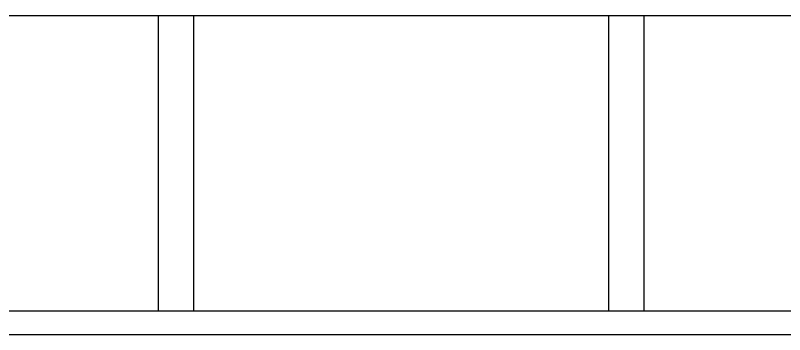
# Model space of a CAD drawing. Header units: centimetres. Extents: x 2004 to 13885, y -3131 to 5891.
# Drawn here: x 2654 to 3303, y 1099 to 1369 of the extents above; entities that cross this region are included whole.
import ezdxf

# ---------------------------------------------------------------- set-up
doc = ezdxf.new("R2010")
doc.units = ezdxf.units.CM

msp = doc.modelspace()

# ---------------------------------------------------------------- linework, layer by layer
for p, q in [((2204.42, 1369.3), (3654.42, 1369.3)), ((2774.42, 1369.3), (2774.42, 1119.3)), ((2804.42, 1119.3), (2804.42, 1369.3)), ((3154.42, 1369.3), (3154.42, 1119.3)), ((3184.42, 1369.3), (3184.42, 1119.3)), ((2354.42, 1119.3), (3654.42, 1119.3)), ((2004.42, 1099.3), (4004.42, 1099.3))]:
    msp.add_line(p, q)

doc.saveas('drawing.dxf')
